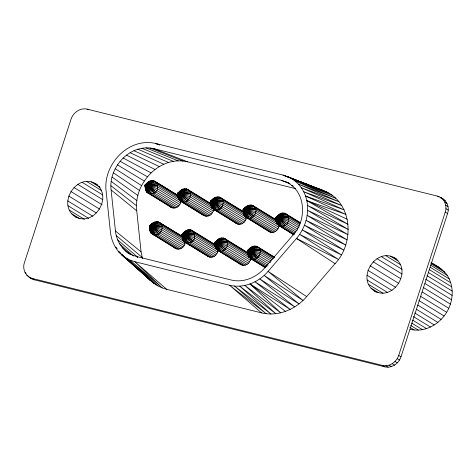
<?xml version="1.0" encoding="UTF-8"?>
<svg xmlns="http://www.w3.org/2000/svg" width="476" height="476" viewBox="0 0 476 476"><rect width="100%" height="100%" fill="white"/><g stroke="black" fill="none" stroke-linecap="round" stroke-linejoin="round"><path stroke-width="0.71" d="M410.3 329.321C427.716 333.515 445.334 320.497 450.397 304.099C453.015 295.923 452.89 286.772 449.231 278.93C445.804 271.118 438.265 266.59 431.161 262.573M127.937 253.024C121.029 247.704 116.263 239.743 115.442 231.003L111.104 189.96C108.254 167.016 130.436 143.127 153.932 148.679L281.346 180.315L288.515 182.873M142.449 258.545L141.08 251.852L136.737 210.809C133.363 183.581 159.68 155.241 187.562 161.822L295.536 188.639M77.136 217.841C54.395 206.304 77.499 169.551 97.764 185.128M213.647 209.309C213.421 213.891 208.119 217.937 203.823 215.491L180.713 201.318C178.482 199.92 177.56 197.005 178.262 194.517M180.588 202.925L180.934 201.187L157.824 187.014L146.644 185.087L145.001 185.176L145.406 189.269L146.792 192.191L171.116 207.363C174.793 209.488 179.452 206.715 180.588 202.925L157.479 188.752L148.685 185.515L155.628 191.81L178.738 205.983M217.984 250.352C217.758 254.934 212.457 258.98 208.161 256.534L185.051 242.361C182.82 240.963 181.897 238.048 182.6 235.56M174.27 231.776L182.594 236.59L159.484 222.417C155.664 220.18 151.737 223.405 149.339 226.219L149.744 230.313L151.13 233.234L175.454 248.412C179.75 250.858 185.051 246.812 185.271 242.23M215.313 243.688C214.605 246.169 215.533 249.085 217.758 250.483L240.868 264.656C245.17 267.101 250.465 263.055 250.691 258.474M242.706 211.392L243.676 211.79L220.566 197.623C216.747 195.386 212.814 198.605 210.422 201.419L210.82 205.519L212.207 208.434L236.53 223.613C240.832 226.058 246.128 222.012 246.354 217.431M274.926 219.311L276.383 219.918L253.274 205.745C249.454 203.508 245.521 206.727 243.129 209.541L243.534 213.641L244.92 216.556L269.243 231.735C273.539 234.18 278.841 230.134 279.061 225.559M376.361 292.145C353.62 280.614 376.724 243.855 396.99 259.438M29.161 277.199L32.07 278.4L382.662 365.467C389.66 367.044 396.579 361.921 398.698 355.376L445.244 212.135C447.458 205.894 444.459 197.855 437.664 196.183L87.072 109.117C80.075 107.54 73.155 112.663 71.037 119.208L24.49 262.449C21.646 269.981 26.912 277.936 34.379 279.817L384.971 366.883C391.968 368.46 398.894 363.337 401.012 356.792L447.553 213.551C449.79 207.274 446.738 200.009 440.58 197.385M152.088 180.618L145.21 185.021L148 193.196C164.613 197.171 157.092 169.783 145.001 185.176L145.906 190.852L147.155 191.62M179.494 191.834C181.225 189.174 185.003 187.841 187.853 189.496L210.338 203.288M156.425 221.661L149.547 226.064L152.344 234.24C159.162 238.131 166.124 226.635 159.484 222.417L149.339 226.219L150.243 231.895M178.613 198.974L177.709 193.298L183.165 189.037L177.917 193.143L180.713 201.318C187.532 205.21 194.494 193.714 187.853 189.496L177.709 193.298L178.113 197.391L177.911 194.208M211.838 200.432L212.939 199.004L210.576 201.693L210.422 201.419L214.313 197.891M182.951 240.017L182.052 234.341L187.502 230.081L182.254 234.186L185.051 242.361C201.657 246.336 194.143 218.948 182.052 234.341L182.451 238.434L182.052 234.341L185.943 230.812M217.508 196.862L210.63 201.265L213.421 209.44C220.239 213.331 227.207 201.842 220.566 197.623L210.422 201.419L211.32 207.096M216.544 240.999C218.27 238.339 222.054 237.006 224.904 238.666L248.014 252.833M221.846 237.905L214.968 242.308L217.758 250.483C224.577 254.38 231.544 242.885 224.904 238.666L214.759 242.462L215.158 246.562L214.997 244.01M250.215 204.983L243.337 209.386L246.128 217.562C252.952 221.459 259.914 209.964 253.274 205.745L243.129 209.541L244.033 215.217M248.883 249.597C250.584 246.699 254.541 244.997 257.611 246.788L274.474 257.129M252.923 246.324L247.675 250.43L250.471 258.605C257.29 262.502 264.251 251.007 257.611 246.788L247.466 250.584L248.371 256.267L250.471 258.605L265.459 267.798M281.292 213.403L276.044 217.508L278.841 225.684C295.447 229.664 287.932 202.276 275.842 217.663L276.241 221.762L277.627 224.684L293.829 234.876M335.068 263.668C354.816 242.998 352.847 201.907 323.829 190.721L283.041 175.108L155.628 143.466C128.466 137.052 102.828 164.666 106.112 191.185L110.456 232.228C111.408 240.796 115.251 249.073 121.719 254.856L150.464 280.495C155.075 284.737 160.71 287.79 166.779 289.354L261.479 312.869C278.127 316.974 295.858 309.335 306.699 296.59L335.068 263.668L296.465 238.458L268.089 271.38C258.825 282.22 243.766 288.706 229.575 285.249L134.875 261.729L130.126 260.146L125.712 257.837L121.719 254.856L154.081 283.476L125.712 257.837L158.038 285.969L130.126 260.146L162.292 287.932L134.875 261.729L166.779 289.354M181.606 189.769L177.709 193.298L177.869 193.571L180.225 190.882L177.709 193.298L179.5 200.313L185.122 203.758M149.5 226.487L151.856 223.803L149.5 226.487L149.744 230.313L149.339 226.219L153.236 222.691M184.569 231.925L182.207 234.614L182.373 236.721M243.29 209.815L245.646 207.125L243.29 209.815L243.534 213.641L243.129 209.541L247.026 206.013M278.359 215.253L275.997 217.937L276.241 221.762L275.842 217.663L279.733 214.135M177.869 193.571L179.131 192.304M210.576 201.693L211.415 200.848M183.046 233.77L182.207 234.614L182.719 234.983M276.836 217.098L275.997 217.937L276.508 218.311M248.371 256.267L247.466 250.584L249.983 248.169L247.627 250.858L247.871 254.684L247.817 253.535M148.893 181.642L145.001 185.176L146.792 192.191L172.568 207.97M218.651 238.934L214.759 242.462L215.658 248.139L216.907 248.906M254.559 246.027L247.675 250.43L249.257 257.599L247.466 250.584L251.364 247.056M150.452 180.916L145.001 185.176L145.668 185.819M154.795 221.959L149.339 226.219L151.13 233.234L176.905 249.013M215.872 197.159L210.422 201.419L212.207 208.434L210.63 201.265L219.109 197.022L220.983 198.171M248.585 205.281L243.129 209.541L244.92 216.556L243.337 209.386L251.816 205.144L276.348 220.156M220.209 238.202L214.759 242.462L216.544 249.478L214.968 242.308L223.446 238.065L225.945 239.595M276.74 223.345L275.842 217.663L282.928 213.105M184.801 188.74L177.917 193.143L179.5 200.313M189.139 229.783L182.052 234.341L183.837 241.356L203.198 253.232M153.689 180.773L145.769 184.991L149.458 193.797L145.21 185.021L153.689 180.773L154.938 181.54M210.927 203.906L186.402 188.895L178.476 193.113L182.171 201.919L205.281 216.092M158.026 221.816L150.107 226.035L153.796 234.841L149.547 226.064L158.026 221.816L163.024 224.88M219.109 197.022L211.183 201.235L214.878 210.041L210.63 201.265M215.265 244.95L190.739 229.938L182.254 234.186L183.837 241.356M251.816 205.144L243.896 209.357L247.585 218.163L243.337 209.386M223.446 238.065L215.521 242.278L219.216 251.084L214.968 242.308M300.314 222.911L284.529 213.266L276.044 217.508L277.627 224.684L275.842 217.663M256.153 246.187L248.234 250.4L251.923 259.206L247.675 250.43L256.153 246.187L258.652 247.716M186.402 188.895L177.917 193.143L182.171 201.919M190.739 229.938L182.254 234.186L186.509 242.962L209.618 257.135M284.529 213.266L276.044 217.508L280.299 226.284L294.037 234.716M172.431 192.262L178.256 195.547L155.146 181.374L146.644 185.087L151.059 193.952L174.168 208.125M187.853 189.496L179.357 193.208L178.476 193.113L183.766 202.074L206.881 216.247M159.484 222.417L150.987 226.13L150.107 226.035L155.396 234.995L178.506 249.168M220.566 197.623L212.064 201.33L211.183 201.235L216.479 210.202L239.589 224.369M213.849 244.111L215.307 244.712L192.191 230.539L183.694 234.251L182.814 234.156L186.509 242.962M253.274 205.745L244.771 209.458L243.896 209.357L249.186 218.323L272.296 232.496M224.904 238.666L216.401 242.373L215.521 242.278L220.816 251.245L243.926 265.412M300.35 222.673L285.981 213.867L277.484 217.58L276.604 217.478L280.299 226.284M257.611 246.788L249.115 250.501L248.234 250.4L253.524 259.366L266.019 267.024M155.146 181.374L145.769 184.991L151.059 193.952M192.191 230.539L182.814 234.156L188.109 243.117L211.219 257.29M285.981 213.867L276.604 217.478L281.893 226.445L294.388 234.103M189.067 190.501L179.357 193.208L183.766 202.074M254.487 206.745L244.771 209.458L249.186 218.323M193.405 231.544L183.694 234.251L188.109 243.117M287.195 214.872L277.484 217.58L281.893 226.445M178.482 196.743L157.247 183.718L147.59 185.259L154.254 192.923L177.364 207.096M211.189 204.864L189.954 191.84L179.357 193.208L185.402 201.782L208.512 215.949M243.278 212.605L222.661 199.962L212.064 201.33L216.479 210.202M276.61 221.108L255.374 208.083L244.771 209.458L250.822 218.026L273.932 232.199M182.82 237.786L161.584 224.761L150.987 226.13L155.396 234.995M299.951 223.488L288.081 216.211L277.484 217.58L283.529 226.148L294.775 233.044M215.527 245.908L194.291 232.883L183.694 234.251L189.74 242.825L212.855 256.992M248.24 254.029L227.004 241.005L216.401 242.373L220.816 251.245M274.075 257.938L259.712 249.126L249.115 250.501L253.524 259.366M157.247 183.718L146.644 185.087L152.695 193.655L175.805 207.828M189.954 191.84L179.357 193.208L186.961 201.05L210.071 215.217M222.661 199.962L212.064 201.33L218.115 209.904L241.225 224.071M255.374 208.083L244.771 209.458L252.381 217.294L275.491 231.467M161.584 224.761L150.987 226.13L157.032 234.698L180.142 248.871M288.081 216.211L277.484 217.58L285.088 225.416L295.709 231.925M194.291 232.883L183.694 234.251L191.298 242.094L214.414 256.261M227.004 241.005L216.401 242.373L222.453 250.947L245.562 265.12M259.712 249.126L249.115 250.501L255.16 259.069L267.03 266.346M178.982 198.319L157.746 185.301L148.685 185.515L179.839 204.561M211.064 206.06L190.454 193.423L180.297 193.387L186.961 201.05M243.777 214.182L223.167 201.544L213.01 201.509L219.674 209.172L242.784 223.345M276.485 222.31L255.874 209.666L245.717 209.63L252.381 217.294M299.826 224.684L288.581 217.788L278.424 217.752L285.088 225.416M183.32 239.363L162.084 226.344L151.927 226.302L158.591 233.972L181.701 248.139M216.033 247.49L194.791 234.466L184.634 234.43L191.298 242.094M248.74 255.612L227.504 242.587L217.348 242.552L224.012 250.215L247.121 264.388M273.331 258.754L260.211 250.709L250.055 250.673L256.719 258.337L267.964 265.233M157.746 185.301L147.59 185.259L155.628 191.81M190.454 193.423L180.297 193.387L188.341 199.932L211.451 214.105M223.167 201.544L213.01 201.509L221.048 208.054L244.158 222.227M255.874 209.666L245.717 209.63L253.756 216.181L276.865 230.348M288.581 217.788L278.424 217.752L286.469 224.303L297.084 230.812M162.084 226.344L151.927 226.302L159.966 232.853L183.081 247.026M194.791 234.466L184.634 234.43L192.679 240.975L215.789 255.148M227.504 242.587L217.348 242.552L225.386 249.097L248.496 263.27M260.211 250.709L250.055 250.673L258.093 257.224L268.714 263.734M125.188 250.572L128.639 253.155L132.459 255.148L136.57 256.522L231.271 280.037C243.545 283.03 256.57 277.419 264.585 268.042L292.96 235.12C307.365 219.971 306.127 190.067 285.082 181.535M319.955 189.496L323.829 190.721L283.041 175.108L292.621 178.857M306.83 200.634L345.933 214.432L305.544 196.023C302.504 187.365 295.894 180.005 287.355 176.513L328.107 192.709L291.407 178.518L332.087 195.225L295.12 181.076L335.723 198.242L298.44 184.164L338.96 201.717L301.314 187.722L341.762 205.602L303.694 191.697L344.1 209.862L305.544 196.023C310.525 210.481 306.3 227.034 296.465 238.458L338.388 259.414L299.612 234.359L341.274 254.844L302.302 229.932L343.702 250.025L304.479 225.249L345.63 245.003L306.116 220.382L347.04 239.856L307.181 215.402L347.914 234.638L307.657 210.398L348.242 229.426L307.544 205.448L348.021 224.273L306.83 200.634L347.248 219.257M293.99 179.392L298.095 180.993M300.148 181.796L303.569 183.135M304.938 183.671L309.043 185.277M311.096 186.08L314.517 187.419M315.891 187.955L319.313 189.287M281.346 180.315L288.896 183.272M288.581 183.266L289.955 183.801M159.734 145.073L155.628 143.466L158.312 144.603M153.932 148.679L187.562 161.822M150.023 147.994L182.921 161.013M291.794 185.479L293.162 186.027M146.007 147.857L178.155 160.852M439.973 197.6L442.888 198.801M209.511 203.068L210.481 203.472M374.481 290.991C393.795 301.73 413.043 269.981 394.479 257.897M75.256 216.687C94.569 227.427 113.818 195.678 95.254 183.593M141.937 148.268L173.329 161.34M137.891 149.22L168.522 162.465M133.923 150.696L163.821 164.22M130.103 152.671L159.287 166.564M435.219 265.447L438.735 267.214M126.491 155.122L155.003 169.468M123.147 157.996L151.029 172.889M120.119 161.263L147.441 176.757M117.459 164.863L144.282 181.029M437.664 196.183L438.818 196.891M443.001 199.39L445.316 200.807M444.774 202.068L447.089 203.484M445.774 205.233L448.089 206.649M445.935 208.666L448.243 210.083M445.244 212.135L447.553 213.551M431.214 262.913L441.948 269.493M430.911 263.722L444.798 272.236M430.828 265.334L447.244 275.402M430.292 267.316L449.231 278.93M429.275 269.6L450.736 282.762M428.376 272.516L451.736 286.838M426.948 275.598L452.2 291.08M390.403 256.213L397.936 260.83M425.615 279.162L452.129 295.423M385.923 255.773L400.358 264.626M381.341 256.606L402.053 269.303M425.014 283.523L451.528 299.785M376.98 258.652L402.083 274.045M423.253 287.45L450.397 304.099M373.125 261.776L400.738 278.704M422.254 292.026L448.767 308.281M420.772 296.399L446.655 312.274M370.042 265.763L398.912 283.464M299.279 226.017L288.664 219.507L279.525 218.002L286.469 224.303M418.856 300.511L444.102 315.999M298.934 227.754L288.313 221.245L279.525 218.002L297.56 229.004M367.948 270.338L395.562 287.272M417.797 305.068L441.157 319.39M366.978 275.199L392.081 290.592M416.399 309.239L437.86 322.401M286.998 230.426L255.951 211.386L246.812 209.88L253.756 216.181M288.248 231.193L293.24 234.257M367.198 280.007L387.285 292.318M87.072 109.117L88.227 109.825M278.716 227.29L255.606 213.117L246.812 209.88L277.966 228.926M368.602 284.434L383.037 293.281M414.703 312.97L434.273 324.971M371.084 288.182L378.616 292.8M243.641 212.028L221.774 198.623L212.064 201.33L219.674 209.172M413.412 316.605L430.459 327.054M270.695 232.336L223.244 203.264L214.105 201.759L221.048 208.054M412.591 320.11L426.478 328.624M246.009 219.168L222.899 204.995L214.105 201.759L245.259 220.804M411.675 323.067L422.402 329.648M410.728 325.465L418.303 330.106M409.824 327.286L414.245 329.999M237.988 224.214L190.537 195.136L181.398 193.637L188.341 199.932M213.296 211.046L190.186 196.874L181.398 193.637L212.552 212.683M178.22 195.785L156.36 182.379L146.644 185.087L154.254 192.923M156.188 182.308L171.181 191.501M274.438 257.367L258.825 247.794L249.115 250.501L256.719 258.337M186.372 204.525L203.823 215.491M272.159 259.706L260.289 252.429L251.149 250.923L258.093 257.224M271.189 261.056L259.944 254.16L251.149 250.923L270.439 262.692M247.978 253.071L226.118 239.666L216.401 242.373L224.012 250.215M265.667 267.631L227.582 244.307L218.442 242.802L225.386 249.097M250.346 260.211L227.236 246.038L218.442 242.802L249.597 261.848M398.698 355.376L401.012 356.792M397.204 358.648L399.513 360.064M242.326 265.257L194.874 236.179L185.735 234.68L192.679 240.975M217.639 252.09L194.529 237.917L185.735 234.68L216.889 253.726M395.003 361.492L397.311 362.908M392.248 363.723L394.562 365.14M182.558 236.828L160.698 223.422L150.987 226.13L158.591 233.972M164.274 225.648L173.02 231.009M98.651 186.402L99.906 187.175M91.178 181.909L99.966 187.294M389.13 365.187L391.445 366.603M86.697 181.463L101.757 190.703M184.646 241.85L162.161 228.058L153.022 226.558L159.966 232.853M204.448 253.994L206.322 255.148M385.863 365.782L388.172 367.198M184.926 243.968L161.816 229.795L153.022 226.558L184.176 245.604M382.662 365.467L384.971 366.883M82.122 182.296L102.828 194.999M77.755 184.343L102.858 199.736M73.899 187.467L102.138 204.787M70.823 191.453L99.686 209.154M68.722 196.035L96.336 212.968M67.753 200.89L92.856 216.282M67.979 205.697L88.685 218.395M69.377 210.124L84.436 219.365M71.858 213.873L80.016 218.877M24.96 272.516L26.115 273.224M32.07 278.4L34.379 279.817M26.733 275.193L29.042 276.61M261.479 312.869L229.575 285.249L266.155 313.726L234.573 286.082L270.951 314.005L239.714 286.147L275.818 313.708L244.902 285.445L280.685 312.833L250.037 283.988L290.199 309.406L255.017 281.804L294.721 306.901L259.747 278.936L299.017 303.902L264.132 275.437L303.022 300.451L268.089 271.38L306.699 296.59M115.21 168.73L141.61 185.622M113.401 172.818L139.468 190.471M112.074 177.054L137.891 195.493M111.241 181.368L136.898 200.61M250.037 283.988L285.499 311.393M110.914 185.694L136.517 205.745M111.104 189.96L136.737 210.809M115.442 231.003L141.08 251.852M117.019 248.508L115.305 247.109L116.953 248.585M268.434 231.062L269.243 231.735M235.317 222.607L236.53 223.613M239.66 263.65L240.868 264.656M169.902 206.364L171.116 207.363M206.947 255.529L208.161 256.534M174.24 247.407L175.454 248.412M30.5 277.811L31.47 278.615M128.062 260.176L118.232 251.257L119.94 252.685M116.245 235.56L142.032 257.266M117.649 239.88L137.606 257.117M136.57 256.522L137.683 257.486M119.643 243.873L133.399 255.981M128.639 253.155L130.293 254.624M122.171 247.46L128.752 253.315M118.232 251.257L120.422 253.202M122.058 254.666L127.532 259.533M129.174 260.991L131.364 262.936M134.101 265.376L135.196 266.346M129.157 261.169L131.34 263.151M133.53 265.132L150.464 280.495L147.239 277.056M247.466 250.584L247.734 252.262M145.21 185.021L146.792 192.191M149.547 226.064L151.13 233.234M177.923 194.273L178.036 195.678M210.701 203.603L210.82 205.519L210.743 203.799M147.518 182.76L145.156 185.444L145.406 189.269L145.156 185.444L147.518 182.76M217.276 240.047L214.914 242.736L217.276 240.047"/></g></svg>
